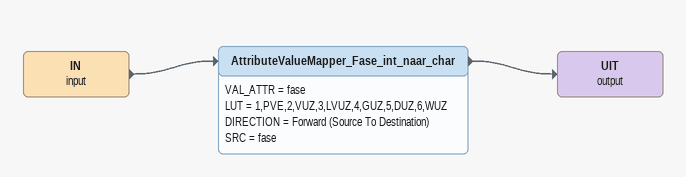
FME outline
IN (input)
    -> AttributeValueMapper_Fase_int_naar_char
AttributeValueMapper_Fase_int_naar_char
    VAL_ATTR = fase
    LUT = 1,PVE,2,VUZ,3,LVUZ,4,GUZ,5,DUZ,6,WUZ
    DIRECTION = Forward (Source To Destination)
    SRC = fase
    -> UIT (output)
UIT (output)
